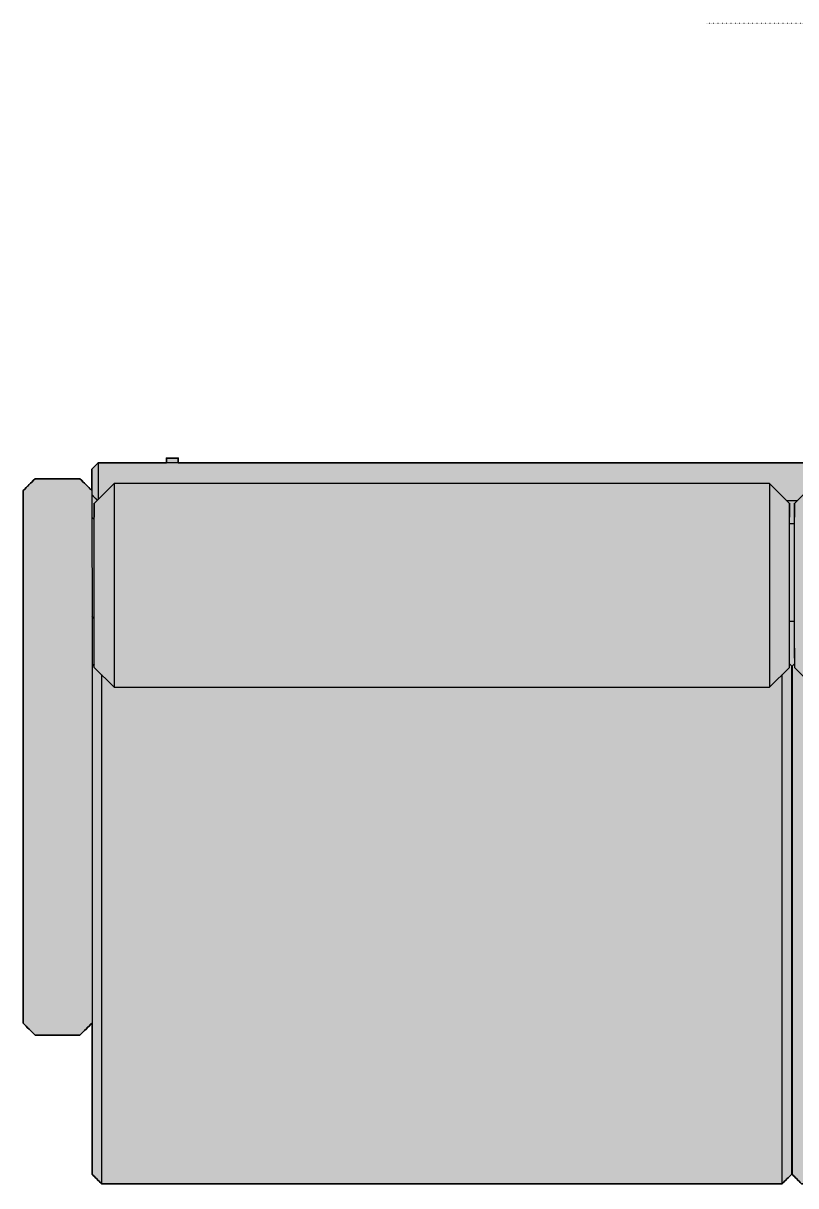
# Model space of a CAD drawing. Header units: millimetres. Extents: x 0 to 6384, y -1474 to 740.
# Drawn here: x 3546 to 4526, y -1474 to 0 of the extents above; entities that cross this region are included whole.
import ezdxf

# ---------------------------------------------------------------- set-up
doc = ezdxf.new("R2010")
doc.units = ezdxf.units.MM
doc.linetypes.add('Dots', pattern=[1, 0, -1])
doc.layers.add('Blocks', color=7, linetype='Continuous')
doc.layers.add('Blocks$Fill', color=7, linetype='Continuous', true_color=0xffffff)
for name, color, linetype, lineweight, true_color in [('Blocks$Inner', 7, 'Continuous', 25, 0x007f00), ('Blocks$Outline', 7, 'Continuous', 35, 0xff3f3f), ('Groud', 7, 'Dots', 25, 0x243775)]:
    doc.layers.add(name, color=color, linetype=linetype, lineweight=lineweight, true_color=true_color)

# ---------------------------------------------------------------- blocks, each defined once
blk = doc.blocks.new('Lissoni Sofa Top')
at = {"layer": 'Blocks$Fill'}
blk.add_hatch(color=256, dxfattribs=at).paths.add_polyline_path([(-887.6, 0), (-875.6, -12), (-12, -12), (0, 0), (0, 0), (0, 191.7), (15.2, 176.5), (72.2, 176.5), (87.2, 191.5), (87.2, 191.5), (87.2, 867.1), (72.2, 882.1), (15.2, 882.1), (0.2, 867.1), (0.2, 894.4), (-7.8, 902.4), (-94.3, 902.4), (-94.3, 908.3), (-109.3, 908.3), (-109.3, 902.4), (-1338.2, 902.4), (-1338.2, 908.3), (-1353.2, 908.3), (-1353.2, 902.4), (-2554.3, 902.4), (-2554.3, 908.3), (-2569.3, 908.3), (-2569.3, 902.4), (-2655.9, 902.4), (-2663.9, 894.4), (-2663.8, 867.1), (-2678.9, 882.1), (-2735.9, 882.1), (-2750.9, 867.1), (-2750.9, 867.1), (-2750.9, 191.6), (-2750.9, 191.6), (-2750.9, 191.5), (-2735.9, 176.5), (-2678.9, 176.5), (-2663.6, 191.7), (-2663.6, 12.8), (-2663.6, 0), (-2651.6, -12), (-1788, -12), (-1776, 0), (-1775.6, 0), (-1763.6, -12), (-900, -12), (-888, 0)], flags=0)
at = {"layer": 'Blocks$Inner'}
for p, q in [((-1804, 875.9), (-2635.7, 875.9)), ((-1772.6, 850.9), (-1747.6, 875.9)), ((-1769.5, 853.9), (-1782.2, 853.9)), ((-1779, 825.5), (-1772.6, 825.5)), ((-1772.6, 701), (-1779, 701)), ((-2660.7, 647.3), (-2663.6, 644.3)), ((-1779, 647.3), (-1776, 644.3)), ((-1772.6, 647.3), (-1775.6, 644.3))]:
    blk.add_line(p, q, dxfattribs=at)
for points in [[(0, 644.3), (0.2, 894.4), (-7.8, 902.4), (-2655.9, 902.4), (-2663.9, 894.4), (-2663.6, 644.3)], [(-2554.3, 902.1), (-2554.3, 908.3), (-2569.3, 908.3), (-2569.3, 902.1)], [(-2660.7, 850.9), (-2635.7, 875.9), (-2635.7, 617.8), (-2660.7, 642.8)], [(-1779, 850.9), (-1804, 875.9), (-1804, 617.8)], [(-2663.9, 833.4), (-2661.9, 831.4), (-2660.7, 830.2)], [(-2635.7, 617.8), (-1804, 617.8), (-1779, 642.8)], [(-1772.6, 642.8), (-1747.6, 617.8), (-916, 617.8), (-891, 642.8)], [(-2663.6, 12.8), (-2663.6, 0), (-2651.6, -12), (-1788, -12), (-1776, 0), (-1776, 12.8)], [(-1776, 0), (-1775.6, 0)], [(-1775.6, 0), (-1763.6, -12), (-900, -12), (-888, 0)]]:
    blk.add_lwpolyline(points, dxfattribs=at)
for points, knots in [([(-2655.9, 902.4), (-2655.9, 902.3), (-2655.9, 902.1), (-2655.9, 901.4), (-2655.9, 900.3), (-2655.9, 899.1), (-2655.9, 897.2), (-2655.9, 895.1), (-2655.9, 893.2), (-2655.9, 891.3), (-2655.9, 889.3), (-2655.9, 887.1), (-2655.9, 884.1), (-2655.9, 880.3), (-2655.9, 875.6), (-2655.9, 870.9), (-2655.9, 866.4), (-2655.9, 863.3), (-2655.9, 861.3), (-2655.9, 859.3), (-2655.9, 857.5), (-2655.9, 856.2), (-2655.9, 855.7)], [0.2222222, 0.2222222, 0.2222222, 0.2222222, 0.25, 0.2777778, 0.2916667, 0.3055556, 0.3333333, 0.3611111, 0.3888889, 0.4166667, 0.4444444, 0.4722222, 0.5, 0.5555556, 0.6111111, 0.6666667, 0.7222222, 0.7777778, 0.8055556, 0.8333333, 0.8888889, 0.9322065, 0.9322065, 0.9322065, 0.9322065]), ([(-2750.9, 191.6), (-2750.9, 866.6), (-2750.9, 866.7), (-2750.9, 866.8), (-2750.9, 866.9), (-2750.9, 867), (-2750.9, 867.1), (-2750.9, 867.1), (-2750.9, 867.1)], [765.931501, 765.931501, 765.931501, 765.931501, 785.392074, 785.905384, 786.993853, 788.082323, 789.170793, 790.259262, 790.259262, 790.259262, 790.259262]), ([(-2660.7, 777.4), (-2660.7, 779.4), (-2660.7, 783.5), (-2660.7, 788.8), (-2660.7, 793), (-2660.7, 796.3), (-2660.7, 799.5), (-2660.7, 802.7), (-2660.7, 805.9), (-2660.7, 808.5), (-2660.7, 810.4), (-2660.7, 811.4), (-2660.7, 812.2), (-2660.7, 812.9), (-2660.7, 813.5), (-2660.7, 814.2), (-2660.7, 815), (-2660.7, 816), (-2660.7, 817.1), (-2660.7, 818.1), (-2660.7, 819), (-2660.7, 819.9), (-2660.7, 820.6), (-2660.7, 821.3), (-2660.7, 821.8), (-2660.7, 822.2), (-2660.7, 822.4), (-2660.7, 822.6), (-2660.7, 822.9), (-2660.7, 823.3), (-2660.7, 823.8), (-2660.7, 824.4), (-2660.7, 825.1), (-2660.7, 825.8), (-2660.7, 826.7), (-2660.7, 827.6), (-2660.7, 828.4), (-2660.7, 829.1), (-2660.7, 829.7), (-2660.7, 830.2), (-2660.7, 830.8), (-2660.7, 831.4), (-2660.7, 832), (-2660.7, 832.6), (-2660.7, 833.8), (-2660.7, 835.7), (-2660.7, 837.6), (-2660.7, 839.1), (-2660.7, 840), (-2660.7, 840.8), (-2660.7, 841.6), (-2660.7, 842.3), (-2660.7, 842.8), (-2660.7, 843.4), (-2660.7, 843.8), (-2660.7, 844), (-2660.7, 844.2), (-2660.7, 844.3), (-2660.7, 844.5), (-2660.7, 844.6), (-2660.7, 844.8), (-2660.7, 844.9), (-2660.7, 845.1), (-2660.7, 845.3), (-2660.7, 845.6), (-2660.7, 846), (-2660.7, 846.3), (-2660.7, 846.6), (-2660.7, 847), (-2660.7, 847.3), (-2660.7, 847.6), (-2660.7, 848), (-2660.7, 848.3), (-2660.7, 848.7), (-2660.7, 849.3), (-2660.7, 850.1), (-2660.7, 850.8), (-2660.7, 851), (-2660.7, 850.8), (-2660.7, 850.6), (-2660.7, 850.5), (-2660.7, 850.4), (-2660.7, 850.3), (-2660.7, 850.2), (-2660.7, 849.9), (-2660.7, 849.5), (-2660.7, 848.8), (-2660.7, 847.9), (-2660.7, 847.1), (-2660.7, 846.4), (-2660.7, 846.1), (-2660.7, 845.8), (-2660.7, 845.4), (-2660.7, 844.9), (-2660.7, 844), (-2660.7, 842.7), (-2660.7, 841.1), (-2660.7, 839.6), (-2660.7, 837.9), (-2660.7, 836.3), (-2660.7, 834.7), (-2660.7, 833.8), (-2660.7, 833.4)], [471.464681, 471.464681, 471.464681, 471.464681, 477.967744, 484.470806, 487.759668, 491.04853, 494.282221, 497.515911, 500.700118, 503.884324, 505.466619, 506.257767, 507.048915, 507.704471, 508.360027, 509.015584, 509.67114, 510.829706, 511.988272, 512.952472, 513.916672, 514.72664, 515.536608, 516.18867, 516.840732, 517.097833, 517.354934, 517.561325, 517.767716, 518.286857, 518.805997, 519.5069, 520.207802, 521.128968, 522.050133, 523.160397, 524.27066, 524.889591, 525.508521, 526.127452, 526.746383, 527.443844, 528.141305, 528.838767, 529.536228, 532.289879, 535.043529, 536.16006, 537.276591, 538.19005, 539.10351, 539.854681, 540.605852, 541.210634, 541.815417, 542.048904, 542.28239, 542.471849, 542.661308, 542.85067, 543.040033, 543.229395, 543.418757, 543.885041, 544.351325, 544.926524, 545.501722, 546.158558, 546.815393, 547.510248, 548.205102, 549.020712, 549.836321, 550.725471, 551.614621, 555.37526, 559.1359, 563.23653, 567.337161, 568.366469, 569.395777, 569.934306, 570.472836, 571.000663, 571.52849, 574.073267, 576.618043, 579.641709, 582.665375, 584.335547, 585.170633, 586.005719, 587.091702, 588.177685, 590.349651, 594.958987, 599.568322, 604.177657, 608.786992, 614.341478, 619.895965, 624.112411, 624.112411, 624.112411, 624.112411]), ([(-1779, 777.4), (-1779, 779.4), (-1779, 783.5), (-1779, 788.8), (-1779, 793), (-1779, 796.3), (-1779, 799.5), (-1779, 802.7), (-1779, 805.9), (-1779, 808.5), (-1779, 810.4), (-1779, 811.4), (-1779, 812.2), (-1779, 812.9), (-1779, 813.5), (-1779, 814.2), (-1779, 815), (-1779, 816), (-1779, 817.1), (-1779, 818.1), (-1779, 819), (-1779, 819.9), (-1779, 820.6), (-1779, 821.3), (-1779, 821.8), (-1779, 822.2), (-1779, 822.4), (-1779, 822.6), (-1779, 822.9), (-1779, 823.3), (-1779, 823.8), (-1779, 824.4), (-1779, 825.1), (-1779, 825.8), (-1779, 826.7), (-1779, 827.6), (-1779, 828.4), (-1779, 829.1), (-1779, 829.7), (-1779, 830.2), (-1779, 830.8), (-1779, 831.4), (-1779, 832), (-1779, 832.6), (-1779, 833.8), (-1779, 835.7), (-1779, 837.6), (-1779, 839.1), (-1779, 840), (-1779, 840.8), (-1779, 841.6), (-1779, 842.3), (-1779, 842.8), (-1779, 843.4), (-1779, 843.8), (-1779, 844), (-1779, 844.2), (-1779, 844.3), (-1779, 844.5), (-1779, 844.6), (-1779, 844.8), (-1779, 844.9), (-1779, 845.1), (-1779, 845.3), (-1779, 845.6), (-1779, 846), (-1779, 846.3), (-1779, 846.6), (-1779, 847), (-1779, 847.3), (-1779, 847.6), (-1779, 848), (-1779, 848.3), (-1779, 848.7), (-1779, 849.3), (-1779, 850.1), (-1779, 850.8), (-1779, 851), (-1779, 850.8), (-1779, 850.6), (-1779, 850.5), (-1779, 850.4), (-1779, 850.3), (-1779, 850.2), (-1779, 849.9), (-1779, 849.5), (-1779, 848.8), (-1779, 847.9), (-1779, 847.1), (-1779, 846.4), (-1779, 846.1), (-1779, 845.8), (-1779, 845.4), (-1779, 844.9), (-1779, 844), (-1779, 842.7), (-1779, 841.1), (-1779, 839.6), (-1779, 837.9), (-1779, 836.3), (-1779, 834.7), (-1779, 833.8), (-1779, 833.4)], [1117.201502, 1117.201502, 1117.201502, 1117.201502, 1123.704565, 1130.207628, 1133.496489, 1136.785351, 1140.019042, 1143.252733, 1146.436939, 1149.621145, 1151.203441, 1151.994589, 1152.785736, 1153.441293, 1154.096849, 1154.752405, 1155.407961, 1156.566527, 1157.725093, 1158.689293, 1159.653494, 1160.463461, 1161.273429, 1161.925491, 1162.577554, 1162.834654, 1163.091755, 1163.298146, 1163.504538, 1164.023678, 1164.542819, 1165.243721, 1165.944623, 1166.865789, 1167.786955, 1168.897218, 1170.007481, 1170.626412, 1171.245343, 1171.864273, 1172.483204, 1173.180665, 1173.878127, 1174.575588, 1175.273049, 1178.0267, 1180.780351, 1181.896881, 1183.013412, 1183.926872, 1184.840331, 1185.591502, 1186.342673, 1186.947456, 1187.552238, 1187.785725, 1188.019211, 1188.20867, 1188.398129, 1188.587492, 1188.776854, 1188.966216, 1189.155578, 1189.621862, 1190.088146, 1190.663345, 1191.238544, 1191.895379, 1192.552214, 1193.247069, 1193.941924, 1194.757533, 1195.573142, 1196.462292, 1197.351442, 1201.112082, 1204.872721, 1208.973352, 1213.073983, 1214.10329, 1215.132598, 1215.671127, 1216.209657, 1216.737484, 1217.265312, 1219.810088, 1222.354864, 1225.37853, 1228.402196, 1230.072368, 1230.907454, 1231.74254, 1232.828523, 1233.914506, 1236.086473, 1240.695808, 1245.305143, 1249.914478, 1254.523813, 1260.0783, 1265.632786, 1269.849232, 1269.849232, 1269.849232, 1269.849232]), ([(-1772.6, 777.4), (-1772.6, 779.4), (-1772.6, 783.5), (-1772.6, 788.8), (-1772.6, 793), (-1772.6, 796.3), (-1772.6, 799.5), (-1772.6, 802.7), (-1772.6, 805.9), (-1772.6, 808.5), (-1772.6, 810.4), (-1772.6, 811.4), (-1772.6, 812.2), (-1772.6, 812.9), (-1772.6, 813.5), (-1772.6, 814.2), (-1772.6, 815), (-1772.6, 816), (-1772.6, 817.1), (-1772.6, 818.1), (-1772.6, 819), (-1772.6, 819.9), (-1772.6, 820.6), (-1772.6, 821.3), (-1772.6, 821.8), (-1772.6, 822.2), (-1772.6, 822.4), (-1772.6, 822.6), (-1772.6, 822.9), (-1772.6, 823.3), (-1772.6, 823.8), (-1772.6, 824.4), (-1772.6, 825.1), (-1772.6, 825.8), (-1772.6, 826.7), (-1772.6, 827.6), (-1772.6, 828.4), (-1772.6, 829.1), (-1772.6, 829.7), (-1772.6, 830.2), (-1772.6, 830.8), (-1772.6, 831.4), (-1772.6, 832), (-1772.6, 832.6), (-1772.6, 833.8), (-1772.6, 835.7), (-1772.6, 837.6), (-1772.6, 839.1), (-1772.6, 840), (-1772.6, 840.8), (-1772.6, 841.6), (-1772.6, 842.3), (-1772.6, 842.8), (-1772.6, 843.4), (-1772.6, 843.8), (-1772.6, 844), (-1772.6, 844.2), (-1772.6, 844.3), (-1772.6, 844.5), (-1772.6, 844.6), (-1772.6, 844.8), (-1772.6, 844.9), (-1772.6, 845.1), (-1772.6, 845.3), (-1772.6, 845.6), (-1772.6, 846), (-1772.6, 846.3), (-1772.6, 846.6), (-1772.6, 847), (-1772.6, 847.3), (-1772.6, 847.6), (-1772.6, 848), (-1772.6, 848.3), (-1772.6, 848.7), (-1772.6, 849.3), (-1772.6, 850.1), (-1772.6, 850.8), (-1772.6, 851), (-1772.6, 850.8), (-1772.6, 850.6), (-1772.6, 850.5), (-1772.6, 850.4), (-1772.6, 850.3), (-1772.6, 850.2), (-1772.6, 849.9), (-1772.6, 849.5), (-1772.6, 848.8), (-1772.6, 847.9), (-1772.6, 847.1), (-1772.6, 846.4), (-1772.6, 846.1), (-1772.6, 845.8), (-1772.6, 845.4), (-1772.6, 844.9), (-1772.6, 844), (-1772.6, 842.7), (-1772.6, 841.1), (-1772.6, 839.6), (-1772.6, 837.9), (-1772.6, 836.3), (-1772.6, 834.7), (-1772.6, 833.8), (-1772.6, 833.4)], [471.464681, 471.464681, 471.464681, 471.464681, 477.967744, 484.470806, 487.759668, 491.04853, 494.282221, 497.515911, 500.700118, 503.884324, 505.466619, 506.257767, 507.048915, 507.704471, 508.360027, 509.015584, 509.67114, 510.829706, 511.988272, 512.952472, 513.916672, 514.72664, 515.536608, 516.18867, 516.840732, 517.097833, 517.354934, 517.561325, 517.767716, 518.286857, 518.805997, 519.5069, 520.207802, 521.128968, 522.050133, 523.160397, 524.27066, 524.889591, 525.508521, 526.127452, 526.746383, 527.443844, 528.141305, 528.838767, 529.536228, 532.289879, 535.043529, 536.16006, 537.276591, 538.19005, 539.10351, 539.854681, 540.605852, 541.210634, 541.815417, 542.048904, 542.28239, 542.471849, 542.661308, 542.85067, 543.040033, 543.229395, 543.418757, 543.885041, 544.351325, 544.926524, 545.501722, 546.158558, 546.815393, 547.510248, 548.205102, 549.020712, 549.836321, 550.725471, 551.614621, 555.37526, 559.1359, 563.23653, 567.337161, 568.366469, 569.395777, 569.934306, 570.472836, 571.000663, 571.52849, 574.073267, 576.618043, 579.641709, 582.665375, 584.335547, 585.170633, 586.005719, 587.091702, 588.177685, 590.349651, 594.958987, 599.568322, 604.177657, 608.786992, 614.341478, 619.895965, 624.112411, 624.112411, 624.112411, 624.112411]), ([(-2660.7, 830.2), (-2661.1, 830.6), (-2662.1, 831.7), (-2663.2, 832.8), (-2663.9, 833.4)], [0.5992224, 0.5992224, 0.5992224, 0.5992224, 0.749966, 1, 1, 1, 1]), ([(-2660.7, 654.7), (-2660.7, 654.9), (-2660.7, 655.7), (-2660.7, 656.7), (-2660.7, 657.7), (-2660.7, 658.4), (-2660.7, 659), (-2660.7, 659.8), (-2660.7, 661.3), (-2660.7, 663.5), (-2660.7, 666.1), (-2660.7, 668.8), (-2660.7, 671.1), (-2660.7, 672.8), (-2660.7, 673.9), (-2660.7, 674.7), (-2660.7, 675.4), (-2660.7, 676.3), (-2660.7, 677.3), (-2660.7, 678.4), (-2660.7, 679.5), (-2660.7, 680.6), (-2660.7, 681.8), (-2660.7, 683.3), (-2660.7, 685.1), (-2660.7, 687.3), (-2660.7, 689.4), (-2660.7, 691.6), (-2660.7, 693.7), (-2660.7, 695.8), (-2660.7, 697.9), (-2660.7, 699.9), (-2660.7, 702), (-2660.7, 704), (-2660.7, 705.6), (-2660.7, 706.7), (-2660.7, 707.2), (-2660.7, 707.8), (-2660.7, 708.4), (-2660.7, 709.3), (-2660.7, 710.5), (-2660.7, 711.9), (-2660.7, 713.7), (-2660.7, 715.4), (-2660.7, 717), (-2660.7, 718.2), (-2660.7, 719.1), (-2660.7, 720.1), (-2660.7, 721.3), (-2660.7, 722.9), (-2660.7, 724.8), (-2660.7, 726.8), (-2660.7, 728.8), (-2660.7, 730.8), (-2660.7, 732.8), (-2660.7, 734.9), (-2660.7, 736.6), (-2660.7, 738), (-2660.7, 739.1), (-2660.7, 740.2), (-2660.7, 741.2), (-2660.7, 742.2), (-2660.7, 743.2), (-2660.7, 744.3), (-2660.7, 745.2), (-2660.7, 746.1), (-2660.7, 747), (-2660.7, 747.9), (-2660.7, 748.8), (-2660.7, 749.6), (-2660.7, 750.2), (-2660.7, 750.8), (-2660.7, 751.1), (-2660.7, 751.5), (-2660.7, 752.1), (-2660.7, 753.2), (-2660.7, 754.8), (-2660.7, 756.5), (-2660.7, 758), (-2660.7, 759.1), (-2660.7, 759.7), (-2660.7, 760.2), (-2660.7, 760.5), (-2660.7, 761), (-2660.7, 761.6), (-2660.7, 762.2), (-2660.7, 762.8), (-2660.7, 763.5), (-2660.7, 764.3), (-2660.7, 765.2), (-2660.7, 766.1), (-2660.7, 766.7), (-2660.7, 767), (-2660.7, 767.3), (-2660.7, 767.6), (-2660.7, 768), (-2660.7, 768.6), (-2660.7, 769.6), (-2660.7, 771.2), (-2660.7, 773.9), (-2660.7, 775.9), (-2660.7, 777.4)], [221.865732, 221.865732, 221.865732, 221.865732, 224.009467, 228.076707, 230.17207, 232.267433, 233.825996, 235.384559, 238.501685, 246.326774, 254.151862, 261.976951, 269.80204, 273.522832, 277.243624, 278.674581, 280.105538, 282.967452, 285.895129, 288.822807, 291.750485, 294.678162, 297.663028, 300.647894, 306.617625, 312.30523, 317.992835, 323.576474, 329.160114, 334.743753, 340.327393, 345.470093, 350.612794, 355.755495, 360.898196, 362.12255, 363.346905, 364.57126, 365.795614, 367.945729, 370.095844, 373.745549, 377.395254, 380.999476, 384.603699, 386.350581, 388.097463, 389.799292, 391.501121, 394.87612, 398.251119, 401.626119, 405.001118, 408.228367, 411.455615, 414.682864, 417.910113, 419.618198, 421.326284, 423.034369, 424.742455, 426.343429, 427.944404, 429.545378, 431.146353, 432.509329, 433.872305, 435.235281, 436.598256, 437.755424, 438.912591, 439.464141, 440.015692, 440.447652, 440.879612, 442.843051, 444.806489, 447.073325, 449.34016, 450.581324, 451.201906, 451.822488, 452.253181, 452.683875, 453.545262, 454.323439, 455.101616, 455.879793, 456.65797, 457.989924, 459.321877, 459.687713, 460.053549, 460.419385, 460.785222, 461.268651, 461.752081, 462.718941, 464.807179, 466.895418, 471.464681, 471.464681, 471.464681, 471.464681]), ([(-1779, 642.8), (-1779, 654.9), (-1779, 655.7), (-1779, 656.7), (-1779, 657.7), (-1779, 658.4), (-1779, 659), (-1779, 659.8), (-1779, 661.3), (-1779, 663.5), (-1779, 666.1), (-1779, 668.8), (-1779, 671.1), (-1779, 672.8), (-1779, 673.9), (-1779, 674.7), (-1779, 675.4), (-1779, 676.3), (-1779, 677.3), (-1779, 678.4), (-1779, 679.5), (-1779, 680.6), (-1779, 681.8), (-1779, 683.3), (-1779, 685.1), (-1779, 687.3), (-1779, 689.4), (-1779, 691.6), (-1779, 693.7), (-1779, 695.8), (-1779, 697.9), (-1779, 699.9), (-1779, 702), (-1779, 704), (-1779, 705.6), (-1779, 706.7), (-1779, 707.2), (-1779, 707.8), (-1779, 708.4), (-1779, 709.3), (-1779, 710.5), (-1779, 711.9), (-1779, 713.7), (-1779, 715.4), (-1779, 717), (-1779, 718.2), (-1779, 719.1), (-1779, 720.1), (-1779, 721.3), (-1779, 722.9), (-1779, 724.8), (-1779, 726.8), (-1779, 728.8), (-1779, 730.8), (-1779, 732.8), (-1779, 734.9), (-1779, 736.6), (-1779, 738), (-1779, 739.1), (-1779, 740.2), (-1779, 741.2), (-1779, 742.2), (-1779, 743.2), (-1779, 744.3), (-1779, 745.2), (-1779, 746.1), (-1779, 747), (-1779, 747.9), (-1779, 748.8), (-1779, 749.6), (-1779, 750.2), (-1779, 750.8), (-1779, 751.1), (-1779, 751.5), (-1779, 752.1), (-1779, 753.2), (-1779, 754.8), (-1779, 756.5), (-1779, 758), (-1779, 759.1), (-1779, 759.7), (-1779, 760.2), (-1779, 760.5), (-1779, 761), (-1779, 761.6), (-1779, 762.2), (-1779, 762.8), (-1779, 763.5), (-1779, 764.3), (-1779, 765.2), (-1779, 766.1), (-1779, 766.7), (-1779, 767), (-1779, 767.3), (-1779, 767.6), (-1779, 768), (-1779, 768.6), (-1779, 769.6), (-1779, 771.2), (-1779, 773.9), (-1779, 775.9), (-1779, 777.4)], [867.602553, 867.602553, 867.602553, 867.602553, 869.746288, 873.813528, 875.908891, 878.004254, 879.562817, 881.12138, 884.238506, 892.063595, 899.888684, 907.713772, 915.538861, 919.259653, 922.980445, 924.411402, 925.842359, 928.704273, 931.631951, 934.559628, 937.487306, 940.414984, 943.399849, 946.384715, 952.354446, 958.042051, 963.729656, 969.313295, 974.896935, 980.480574, 986.064214, 991.206915, 996.349615, 1001.492316, 1006.635017, 1007.859372, 1009.083726, 1010.308081, 1011.532436, 1013.68255, 1015.832665, 1019.48237, 1023.132075, 1026.736298, 1030.34052, 1032.087402, 1033.834284, 1035.536113, 1037.237942, 1040.612941, 1043.987941, 1047.36294, 1050.737939, 1053.965188, 1057.192437, 1060.419685, 1063.646934, 1065.35502, 1067.063105, 1068.771191, 1070.479276, 1072.080251, 1073.681225, 1075.2822, 1076.883174, 1078.24615, 1079.609126, 1080.972102, 1082.335078, 1083.492245, 1084.649412, 1085.200963, 1085.752513, 1086.184473, 1086.616433, 1088.579872, 1090.543311, 1092.810146, 1095.076982, 1096.318145, 1096.938727, 1097.559309, 1097.990003, 1098.420696, 1099.282083, 1100.06026, 1100.838437, 1101.616614, 1102.394791, 1103.726745, 1105.058699, 1105.424535, 1105.790371, 1106.156207, 1106.522043, 1107.005473, 1107.488902, 1108.455762, 1110.544001, 1112.632239, 1117.201502, 1117.201502, 1117.201502, 1117.201502]), ([(-1772.6, 654.7), (-1772.6, 654.9), (-1772.6, 655.7), (-1772.6, 656.7), (-1772.6, 657.7), (-1772.6, 658.4), (-1772.6, 659), (-1772.6, 659.8), (-1772.6, 661.3), (-1772.6, 663.5), (-1772.6, 666.1), (-1772.6, 668.8), (-1772.6, 671.1), (-1772.6, 672.8), (-1772.6, 673.9), (-1772.6, 674.7), (-1772.6, 675.4), (-1772.6, 676.3), (-1772.6, 677.3), (-1772.6, 678.4), (-1772.6, 679.5), (-1772.6, 680.6), (-1772.6, 681.8), (-1772.6, 683.3), (-1772.6, 685.1), (-1772.6, 687.3), (-1772.6, 689.4), (-1772.6, 691.6), (-1772.6, 693.7), (-1772.6, 695.8), (-1772.6, 697.9), (-1772.6, 699.9), (-1772.6, 702), (-1772.6, 704), (-1772.6, 705.6), (-1772.6, 706.7), (-1772.6, 707.2), (-1772.6, 707.8), (-1772.6, 708.4), (-1772.6, 709.3), (-1772.6, 710.5), (-1772.6, 711.9), (-1772.6, 713.7), (-1772.6, 715.4), (-1772.6, 717), (-1772.6, 718.2), (-1772.6, 719.1), (-1772.6, 720.1), (-1772.6, 721.3), (-1772.6, 722.9), (-1772.6, 724.8), (-1772.6, 726.8), (-1772.6, 728.8), (-1772.6, 730.8), (-1772.6, 732.8), (-1772.6, 734.9), (-1772.6, 736.6), (-1772.6, 738), (-1772.6, 739.1), (-1772.6, 740.2), (-1772.6, 741.2), (-1772.6, 742.2), (-1772.6, 743.2), (-1772.6, 744.3), (-1772.6, 745.2), (-1772.6, 746.1), (-1772.6, 747), (-1772.6, 747.9), (-1772.6, 748.8), (-1772.6, 749.6), (-1772.6, 750.2), (-1772.6, 750.8), (-1772.6, 751.1), (-1772.6, 751.5), (-1772.6, 752.1), (-1772.6, 753.2), (-1772.6, 754.8), (-1772.6, 756.5), (-1772.6, 758), (-1772.6, 759.1), (-1772.6, 759.7), (-1772.6, 760.2), (-1772.6, 760.5), (-1772.6, 761), (-1772.6, 761.6), (-1772.6, 762.2), (-1772.6, 762.8), (-1772.6, 763.5), (-1772.6, 764.3), (-1772.6, 765.2), (-1772.6, 766.1), (-1772.6, 766.7), (-1772.6, 767), (-1772.6, 767.3), (-1772.6, 767.6), (-1772.6, 768), (-1772.6, 768.6), (-1772.6, 769.6), (-1772.6, 771.2), (-1772.6, 773.9), (-1772.6, 775.9), (-1772.6, 777.4)], [221.865732, 221.865732, 221.865732, 221.865732, 224.009467, 228.076707, 230.17207, 232.267433, 233.825996, 235.384559, 238.501685, 246.326774, 254.151862, 261.976951, 269.80204, 273.522832, 277.243624, 278.674581, 280.105538, 282.967452, 285.895129, 288.822807, 291.750485, 294.678162, 297.663028, 300.647894, 306.617625, 312.30523, 317.992835, 323.576474, 329.160114, 334.743753, 340.327393, 345.470093, 350.612794, 355.755495, 360.898196, 362.12255, 363.346905, 364.57126, 365.795614, 367.945729, 370.095844, 373.745549, 377.395254, 380.999476, 384.603699, 386.350581, 388.097463, 389.799292, 391.501121, 394.87612, 398.251119, 401.626119, 405.001118, 408.228367, 411.455615, 414.682864, 417.910113, 419.618198, 421.326284, 423.034369, 424.742455, 426.343429, 427.944404, 429.545378, 431.146353, 432.509329, 433.872305, 435.235281, 436.598256, 437.755424, 438.912591, 439.464141, 440.015692, 440.447652, 440.879612, 442.843051, 444.806489, 447.073325, 449.34016, 450.581324, 451.201906, 451.822488, 452.253181, 452.683875, 453.545262, 454.323439, 455.101616, 455.879793, 456.65797, 457.989924, 459.321877, 459.687713, 460.053549, 460.419385, 460.785222, 461.268651, 461.752081, 462.718941, 464.807179, 466.895418, 471.464681, 471.464681, 471.464681, 471.464681]), ([(-1779, 744.5), (-1779, 744.7), (-1779, 745.3), (-1779, 746), (-1779, 746.4)], [-465.859235, -465.859235, -465.859235, -465.859235, -465.077853, -463.847223, -463.847223, -463.847223, -463.847223]), ([(-1779, 739), (-1779, 739.3), (-1779, 740), (-1779, 741.7), (-1779, 743.1), (-1779, 744.1)], [0, 0, 0, 0, 1.138469, 2.276938, 5.557844, 5.557844, 5.557844, 5.557844]), ([(-1779, 719.5), (-1779, 719.5), (-1779, 719.9), (-1779, 720.6), (-1779, 721.4), (-1779, 722.1), (-1779, 722.8), (-1779, 723.6), (-1779, 724.3), (-1779, 725.1), (-1779, 725.9), (-1779, 726.8), (-1779, 727.7), (-1779, 728.6), (-1779, 729.5), (-1779, 730.5), (-1779, 731.4), (-1779, 732.3), (-1779, 732.9), (-1779, 733.5), (-1779, 734), (-1779, 734.5), (-1779, 734.9), (-1779, 735.4), (-1779, 735.6), (-1779, 735.6), (-1779, 735.7), (-1779, 735.7), (-1779, 735.8), (-1779, 736), (-1779, 736.2), (-1779, 736.4), (-1779, 736.6), (-1779, 737), (-1779, 737.5), (-1779, 738), (-1779, 738.5), (-1779, 738.8), (-1779, 739)], [-20.09104, -20.09104, -20.09104, -20.09104, -20.086618, -18.794059, -18.14778, -17.501501, -16.756061, -16.010621, -15.265181, -14.519741, -13.65232, -12.784899, -11.917478, -11.050057, -10.076462, -9.102867, -8.129272, -7.155677, -6.626268, -6.096859, -5.56745, -5.038042, -4.627036, -4.21603, -3.724805, -3.709471, -3.646519, -3.583568, -3.445241, -3.306915, -3.097106, -2.887296, -2.633676, -2.380055, -1.662833, -0.945611, -0.472806, 0, 0, 0, 0]), ([(-1779, 715.8), (-1779, 715.9), (-1779, 716), (-1779, 716.3), (-1779, 716.6), (-1779, 717), (-1779, 717.6), (-1779, 718.3), (-1779, 718.8), (-1779, 719)], [-23.742191, -23.742191, -23.742191, -23.742191, -23.605598, -23.283004, -22.96041, -22.546949, -22.133488, -21.110053, -20.612633, -20.612633, -20.612633, -20.612633]), ([(-1779, 713.8), (-1779, 714), (-1779, 714.4), (-1779, 714.7), (-1779, 714.8)], [-25.828563, -25.828563, -25.828563, -25.828563, -25.115258, -24.785377, -24.785377, -24.785377, -24.785377]), ([(-1779, 710.8), (-1779, 711.1), (-1779, 711.7), (-1779, 712.4), (-1779, 712.7), (-1779, 712.8)], [-28.920617, -28.920617, -28.920617, -28.920617, -27.987441, -26.945527, -26.871749, -26.871749, -26.871749, -26.871749]), ([(-1779, 705.9), (-1779, 706), (-1779, 706.3), (-1779, 706.8), (-1779, 707.4), (-1779, 708), (-1779, 708.4), (-1779, 708.7), (-1779, 708.8)], [-33.97685, -33.97685, -33.97685, -33.97685, -33.68817, -33.079447, -32.470724, -31.862001, -31.253278, -30.94311, -30.94311, -30.94311, -30.94311]), ([(-2663.9, 707.5), (-2663.2, 707), (-2662.1, 706.1), (-2661.1, 705.2), (-2660.7, 704.9)], [0.0000004, 0.0000004, 0.0000004, 0.0000004, 0.25, 0.4007402, 0.4007402, 0.4007402, 0.4007402]), ([(-2660.7, 704.9), (-2661.1, 705.2), (-2662.1, 706.1), (-2663.2, 707), (-2663.9, 707.5)], [0.5992605, 0.5992605, 0.5992605, 0.5992605, 0.75, 1, 1, 1, 1]), ([(-1779, 703.1), (-1779, 703.2), (-1779, 703.7), (-1779, 704.4), (-1779, 704.9), (-1779, 705)], [-37.010589, -37.010589, -37.010589, -37.010589, -36.710598, -35.199384, -34.988096, -34.988096, -34.988096, -34.988096]), ([(-2660.7, 642.8), (-2660.7, 649.4), (-2660.7, 649.8), (-2660.7, 650.3), (-2660.7, 650.8), (-2660.7, 651.2), (-2660.7, 651.6), (-2660.7, 652.7), (-2660.7, 654.5), (-2660.7, 657.1), (-2660.7, 659.8), (-2660.7, 662.6), (-2660.7, 664.6), (-2660.7, 665.9), (-2660.7, 666.2), (-2660.7, 666.5), (-2660.7, 666.8), (-2660.7, 667), (-2660.7, 667.1)], [328.868226, 328.868226, 328.868226, 328.868226, 331.166923, 333.068052, 334.96918, 335.904658, 336.840136, 338.711091, 346.412445, 353.736466, 361.060486, 367.623339, 374.186193, 374.944488, 375.702783, 376.321177, 376.939572, 377.525285, 377.525285, 377.525285, 377.525285]), ([(-1772.6, 667.1), (-1772.6, 667), (-1772.6, 666.8), (-1772.6, 666.5), (-1772.6, 666.2), (-1772.6, 665.9), (-1772.6, 664.6), (-1772.6, 662.6), (-1772.6, 659.8), (-1772.6, 657.1), (-1772.6, 654.5), (-1772.6, 652.7), (-1772.6, 651.6), (-1772.6, 651.2), (-1772.6, 650.8), (-1772.6, 650.3), (-1772.6, 649.8), (-1772.6, 649.4), (-1772.6, 642.8)], [79.658018, 79.658018, 79.658018, 79.658018, 80.243731, 80.862126, 81.48052, 82.238815, 82.99711, 89.559964, 96.122817, 103.446837, 110.770858, 118.472212, 120.343167, 121.278645, 122.214123, 124.115251, 126.01638, 128.315077, 128.315077, 128.315077, 128.315077]), ([(-2663.6, 644.3), (-2663.6, 644.3), (-2663.6, 644.3), (-2663.6, 644.3), (-2663.6, 644.3), (-2663.6, 644.2), (-2663.6, 644.1), (-2663.6, 644), (-2663.6, 643.9), (-2663.6, 643.8), (-2663.6, 643.7), (-2663.6, 643.6), (-2663.6, 643.5), (-2663.6, 643.4), (-2663.6, 643.3), (-2663.6, 643.2), (-2663.6, 643.1), (-2663.6, 642.9), (-2663.6, 642.7), (-2663.6, 642.4), (-2663.6, 642.2), (-2663.6, 642), (-2663.6, 641.6), (-2663.6, 641.3), (-2663.6, 640.9), (-2663.6, 640.7), (-2663.6, 640.5), (-2663.6, 640.3), (-2663.6, 640.2), (-2663.6, 640), (-2663.6, 639.8), (-2663.6, 639.5), (-2663.6, 639.2), (-2663.6, 638.6), (-2663.6, 638), (-2663.6, 637.5), (-2663.6, 637.1), (-2663.6, 636.9), (-2663.6, 636.8), (-2663.6, 636.6), (-2663.6, 636.4), (-2663.6, 636.1), (-2663.6, 635.8), (-2663.6, 635.3), (-2663.6, 634.9), (-2663.6, 634.5), (-2663.6, 634.2), (-2663.6, 634), (-2663.6, 633.9), (-2663.6, 633.7), (-2663.6, 633.4), (-2663.6, 633), (-2663.6, 632.2), (-2663.6, 630.9), (-2663.6, 629.1), (-2663.6, 626.9), (-2663.6, 624.8), (-2663.6, 623.1), (-2663.6, 622), (-2663.6, 621), (-2663.6, 619.9), (-2663.6, 618.6), (-2663.6, 616.1), (-2663.6, 612.5), (-2663.6, 608.7), (-2663.6, 605.7), (-2663.6, 603.5), (-2663.6, 601.4), (-2663.6, 599.1), (-2663.6, 597.2), (-2663.6, 595.6), (-2663.6, 594.4), (-2663.6, 593.1), (-2663.6, 591.7), (-2663.6, 590.4), (-2663.6, 588.3), (-2663.6, 585.6), (-2663.6, 48.6), (-2663.6, 44.7), (-2663.6, 40.9), (-2663.6, 37.3), (-2663.6, 32.7), (-2663.6, 28.9), (-2663.6, 25.9), (-2663.6, 24.6), (-2663.6, 23.3), (-2663.6, 22.1), (-2663.6, 21), (-2663.6, 20.2), (-2663.6, 19.5), (-2663.6, 19.1), (-2663.6, 18.8), (-2663.6, 18.1), (-2663.6, 17), (-2663.6, 15.9), (-2663.6, 15.2), (-2663.6, 14.8), (-2663.6, 14.3), (-2663.6, 13.8), (-2663.6, 13.3), (-2663.6, 13), (-2663.6, 12.8)], [4880.424396, 4880.424396, 4880.424396, 4880.424396, 4881.536843, 4882.541664, 4883.546485, 4889.663687, 4895.780888, 4898.769038, 4901.757188, 4904.745338, 4907.733488, 4910.002286, 4912.271084, 4916.808681, 4918.979669, 4921.150657, 4923.321646, 4925.492634, 4929.197159, 4931.049421, 4932.901683, 4934.465449, 4936.029216, 4939.156748, 4939.915811, 4940.674875, 4941.433939, 4942.193003, 4942.800389, 4943.407774, 4944.01516, 4944.622545, 4945.925115, 4947.227684, 4948.844876, 4950.462067, 4950.867647, 4951.273227, 4951.678807, 4952.084386, 4952.500249, 4952.916111, 4953.72678, 4954.537448, 4955.389098, 4956.240747, 4956.478793, 4956.716838, 4956.954883, 4957.192929, 4957.632248, 4958.071567, 4958.950205, 4961.013373, 4963.076541, 4965.9461, 4968.81566, 4970.218915, 4971.622171, 4972.607377, 4973.592583, 4975.140462, 4976.688341, 4981.728531, 4986.768722, 4988.914932, 4991.061143, 4993.336966, 4995.612789, 4997.96385, 4999.139381, 5000.314911, 5001.689045, 5003.063179, 5004.437313, 5005.811447, 5009.210875, 5548.911362, 5553.174781, 5557.4382, 5561.358854, 5565.279507, 5573.120815, 5574.797898, 5576.474981, 5578.152065, 5579.829148, 5581.227623, 5582.626098, 5583.289734, 5583.953369, 5584.4432, 5584.933031, 5587.164455, 5589.395878, 5590.130732, 5590.865586, 5591.60044, 5592.335294, 5593.227541, 5594.119788, 5594.119788, 5594.119788, 5594.119788]), ([(-1776, 12.8), (-1776, 13), (-1776, 13.3), (-1776, 13.8), (-1776, 14.3), (-1776, 14.8), (-1776, 15.2), (-1776, 15.9), (-1776, 17), (-1776, 18.1), (-1776, 18.8), (-1776, 19.1), (-1776, 19.5), (-1776, 20.2), (-1776, 21), (-1776, 22.1), (-1776, 23.3), (-1776, 24.6), (-1776, 25.9), (-1776, 28.9), (-1776, 32.7), (-1776, 37.3), (-1776, 40.9), (-1776, 44.7), (-1776, 48.6), (-1776, 52.6), (-1776, 58.3), (-1776, 65.7), (-1776, 72.5), (-1776, 484.4), (-1776, 489.6), (-1776, 493.5), (-1776, 497.4), (-1776, 502.6), (-1776, 509), (-1776, 519.1), (-1776, 529.1), (-1776, 537.7), (-1776, 542), (-1776, 544.5), (-1776, 548.1), (-1776, 553.7), (-1776, 559.8), (-1776, 564.6), (-1776, 568.3), (-1776, 571.9), (-1776, 576.6), (-1776, 581.1), (-1776, 585.6), (-1776, 588.3), (-1776, 590.4), (-1776, 591.7), (-1776, 593.1), (-1776, 594.4), (-1776, 595.6), (-1776, 597.2), (-1776, 599.1), (-1776, 601.4), (-1776, 603.5), (-1776, 605.7), (-1776, 608.7), (-1776, 612.5), (-1776, 616.1), (-1776, 618.6), (-1776, 619.9), (-1776, 621), (-1776, 622), (-1776, 623.1), (-1776, 624.8), (-1776, 626.9), (-1776, 629.1), (-1776, 630.9), (-1776, 632.2), (-1776, 633), (-1776, 633.4), (-1776, 633.7), (-1776, 633.9), (-1776, 634), (-1776, 634.2), (-1776, 634.5), (-1776, 634.9), (-1776, 635.3), (-1776, 635.8), (-1776, 636.1), (-1776, 636.4), (-1776, 636.6), (-1776, 636.8), (-1776, 636.9), (-1776, 637.1), (-1776, 637.5), (-1776, 638), (-1776, 638.6), (-1776, 639.2), (-1776, 639.5), (-1776, 639.8), (-1776, 640), (-1776, 640.2), (-1776, 640.3), (-1776, 640.5), (-1776, 640.7), (-1776, 640.9), (-1776, 641.3), (-1776, 641.6), (-1776, 642), (-1776, 642.2), (-1776, 642.4), (-1776, 642.7), (-1776, 642.9), (-1776, 643.1), (-1776, 643.2), (-1776, 643.3), (-1776, 643.4), (-1776, 643.5), (-1776, 643.6), (-1776, 643.7), (-1776, 643.8), (-1776, 643.9), (-1776, 644), (-1776, 644.1), (-1776, 644.2), (-1776, 644.3), (-1776, 644.3), (-1776, 644.3), (-1776, 644.3), (-1776, 644.3)], [6589.907045, 6589.907045, 6589.907045, 6589.907045, 6590.799291, 6591.691538, 6592.426392, 6593.161246, 6593.8961, 6594.630954, 6596.862378, 6599.093802, 6599.583632, 6600.073463, 6600.737099, 6601.400734, 6602.799209, 6604.197684, 6605.874768, 6607.551851, 6609.228935, 6610.906018, 6618.747325, 6622.667979, 6626.588632, 6630.852051, 6635.11547, 6639.378889, 6643.642308, 6652.92319, 6662.204072, 7074.409493, 7078.345076, 7082.280659, 7086.20549, 7090.130322, 7097.851643, 7105.572965, 7120.644346, 7128.041585, 7131.704105, 7133.535365, 7135.366625, 7142.707684, 7150.048744, 7153.713896, 7157.379048, 7160.99836, 7164.617672, 7171.416529, 7174.815957, 7178.215386, 7179.58952, 7180.963653, 7182.337787, 7183.711921, 7184.887452, 7186.062982, 7188.414043, 7190.689866, 7192.96569, 7195.1119, 7197.258111, 7202.298301, 7207.338491, 7208.88637, 7210.43425, 7211.419456, 7212.404662, 7213.807917, 7215.211173, 7218.080732, 7220.950292, 7223.013459, 7225.076627, 7225.955265, 7226.394585, 7226.833904, 7227.071949, 7227.309994, 7227.54804, 7227.786085, 7228.637735, 7229.489384, 7230.300053, 7231.110721, 7231.526584, 7231.942446, 7232.348026, 7232.753606, 7233.159186, 7233.564765, 7235.181957, 7236.799148, 7238.101718, 7239.404287, 7240.011673, 7240.619058, 7241.226444, 7241.833829, 7242.592893, 7243.351957, 7244.111021, 7244.870085, 7247.997617, 7249.561383, 7251.125149, 7252.977411, 7254.829674, 7258.534199, 7260.705187, 7262.876175, 7265.047163, 7267.218151, 7271.755748, 7274.024546, 7276.293344, 7279.281494, 7282.269644, 7285.257794, 7288.245944, 7294.363146, 7300.480347, 7301.485169, 7302.48999, 7303.602436, 7303.602436, 7303.602436, 7303.602436]), ([(-1775.6, 644.3), (-1775.6, 644.3), (-1775.6, 644.3), (-1775.6, 644.3), (-1775.6, 644.3), (-1775.6, 644.2), (-1775.6, 644.1), (-1775.6, 644), (-1775.6, 643.9), (-1775.6, 643.8), (-1775.6, 643.7), (-1775.6, 643.6), (-1775.6, 643.5), (-1775.6, 643.4), (-1775.6, 643.3), (-1775.6, 643.2), (-1775.6, 643.1), (-1775.6, 642.9), (-1775.6, 642.7), (-1775.6, 642.4), (-1775.6, 642.2), (-1775.6, 642), (-1775.6, 641.6), (-1775.6, 641.3), (-1775.6, 640.9), (-1775.6, 640.7), (-1775.6, 640.5), (-1775.6, 640.3), (-1775.6, 640.2), (-1775.6, 640), (-1775.6, 639.8), (-1775.6, 639.5), (-1775.6, 639.2), (-1775.6, 638.6), (-1775.6, 638), (-1775.6, 637.5), (-1775.6, 637.1), (-1775.6, 636.9), (-1775.6, 636.8), (-1775.6, 636.6), (-1775.6, 636.4), (-1775.6, 636.1), (-1775.6, 635.8), (-1775.6, 635.3), (-1775.6, 634.9), (-1775.6, 634.5), (-1775.6, 634.2), (-1775.6, 634), (-1775.6, 633.9), (-1775.6, 633.7), (-1775.6, 633.4), (-1775.6, 633), (-1775.6, 632.2), (-1775.6, 630.9), (-1775.6, 629.1), (-1775.6, 626.9), (-1775.6, 624.8), (-1775.6, 623.1), (-1775.6, 622), (-1775.6, 621), (-1775.6, 619.9), (-1775.6, 618.6), (-1775.6, 616.1), (-1775.6, 612.5), (-1775.6, 608.7), (-1775.6, 605.7), (-1775.6, 603.5), (-1775.6, 601.4), (-1775.6, 599.1), (-1775.6, 597.2), (-1775.6, 595.6), (-1775.6, 594.4), (-1775.6, 593.1), (-1775.6, 591.7), (-1775.6, 590.4), (-1775.6, 588.3), (-1775.6, 585.6), (-1775.6, 581.1), (-1775.6, 576.6), (-1775.6, 571.9), (-1775.6, 568.3), (-1775.6, 564.6), (-1775.6, 559.8), (-1775.6, 553.7), (-1775.6, 548.1), (-1775.6, 544.5), (-1775.6, 542), (-1775.6, 537.7), (-1775.6, 529.1), (-1775.6, 519.1), (-1775.6, 509), (-1775.6, 502.6), (-1775.6, 497.4), (-1775.6, 493.5), (-1775.6, 489.6), (-1775.6, 484.4), (-1775.6, 477.9), (-1775.6, 470.1), (-1775.6, 462.3), (-1775.6, 455.8), (-1775.6, 450.5), (-1775.6, 446.5), (-1775.6, 442.6), (-1775.6, 437.3), (-1775.6, 430.7), (-1775.6, 422.9), (-1775.6, 415.2), (-1775.6, 407.5), (-1775.6, 399.8), (-1775.6, 393.4), (-1775.6, 388.2), (-1775.6, 384.4), (-1775.6, 380.6), (-1775.6, 376.8), (-1775.6, 372.9), (-1775.6, 367.7), (-1775.6, 361.2), (-1775.6, 353.3), (-1775.6, 346.7), (-1775.6, 341.4), (-1775.6, 337.4), (-1775.6, 333.4), (-1775.6, 328.2), (-1775.6, 321.6), (-1775.6, 313.7), (-1775.6, 305.8), (-1775.6, 298), (-1775.6, 290.2), (-1775.6, 282.5), (-1775.6, 274.7), (-1775.6, 264.4), (-1775.6, 254.1), (-1775.6, 243.8), (-1775.6, 237.4), (-1775.6, 232.3), (-1775.6, 228.4), (-1775.6, 224.6), (-1775.6, 219.4), (-1775.6, 212.9), (-1775.6, 205.1), (-1775.6, 197.2), (-1775.6, 191.3), (-1775.6, 187.3), (-1775.6, 185.3), (-1775.6, 183.3), (-1775.6, 180.7), (-1775.6, 178), (-1775.6, 175.3), (-1775.6, 172.7), (-1775.6, 169.4), (-1775.6, 164.2), (-1775.6, 158.9), (-1775.6, 153.6), (-1775.6, 149.6), (-1775.6, 145.5), (-1775.6, 141.5), (-1775.6, 138.2), (-1775.6, 135.5), (-1775.6, 133.5), (-1775.6, 131.4), (-1775.6, 128.5), (-1775.6, 123.3), (-1775.6, 116), (-1775.6, 109.3), (-1775.6, 105), (-1775.6, 102.2), (-1775.6, 98.8), (-1775.6, 94.8), (-1775.6, 90.9), (-1775.6, 87), (-1775.6, 83.7), (-1775.6, 81), (-1775.6, 79), (-1775.6, 76.9), (-1775.6, 72.5), (-1775.6, 65.7), (-1775.6, 58.3), (-1775.6, 52.6), (-1775.6, 48.6), (-1775.6, 44.7), (-1775.6, 40.9), (-1775.6, 37.3), (-1775.6, 32.7), (-1775.6, 28.9), (-1775.6, 25.9), (-1775.6, 24.6), (-1775.6, 23.3), (-1775.6, 22.1), (-1775.6, 21), (-1775.6, 20.2), (-1775.6, 19.5), (-1775.6, 19.1), (-1775.6, 18.8), (-1775.6, 18.1), (-1775.6, 17), (-1775.6, 15.9), (-1775.6, 15.2), (-1775.6, 14.8), (-1775.6, 14.3), (-1775.6, 13.8), (-1775.6, 13.3), (-1775.6, 13), (-1775.6, 12.8)], [-713.695392, -713.695392, -713.695392, -713.695392, -712.582945, -711.578124, -710.573303, -704.456101, -698.3389, -695.35075, -692.3626, -689.37445, -686.3863, -684.117502, -681.848703, -677.311107, -675.140119, -672.96913, -670.798142, -668.627154, -664.922629, -663.070367, -661.218105, -659.654338, -658.090572, -654.96304, -654.203976, -653.444913, -652.685849, -651.926785, -651.319399, -650.712014, -650.104628, -649.497242, -648.194673, -646.892104, -645.274912, -643.657721, -643.252141, -642.846561, -642.440981, -642.035401, -641.619539, -641.203676, -640.393008, -639.58234, -638.73069, -637.879041, -637.640995, -637.40295, -637.164905, -636.926859, -636.48754, -636.048221, -635.169583, -633.106415, -631.043247, -628.173688, -625.304128, -623.900873, -622.497617, -621.512411, -620.527205, -618.979326, -617.431447, -612.391256, -607.351066, -605.204856, -603.058645, -600.782822, -598.506999, -596.155938, -594.980407, -593.804877, -592.430743, -591.056609, -589.682475, -588.308341, -584.908913, -581.509484, -574.710627, -571.091315, -567.472004, -563.806851, -560.141699, -552.80064, -545.45958, -543.62832, -541.79706, -538.13454, -530.737301, -515.66592, -507.944599, -500.223277, -496.298446, -492.373614, -488.438031, -484.502448, -476.641131, -468.779814, -460.914857, -453.049899, -449.088037, -445.126176, -441.147312, -437.168448, -429.28713, -421.405812, -413.707947, -406.010082, -398.312217, -390.614352, -386.792519, -382.970687, -379.148854, -375.327022, -371.42924, -367.531458, -359.735894, -351.814287, -343.89268, -339.893455, -335.894231, -331.91648, -327.93873, -320.032463, -312.126197, -304.295607, -296.465016, -288.681293, -280.89757, -273.113847, -265.330124, -249.887406, -242.166047, -234.444687, -230.584793, -226.724898, -222.865004, -219.00511, -211.190814, -203.376519, -195.416347, -187.456175, -185.430693, -183.405211, -181.379729, -179.354247, -175.315312, -173.295844, -171.276376, -167.295277, -163.314178, -155.35198, -151.28047, -147.208961, -143.137451, -139.065942, -135.062659, -133.061018, -131.059377, -128.881772, -126.704166, -122.348955, -113.469424, -104.589894, -102.501453, -100.413012, -96.236129, -92.279132, -88.322136, -84.45772, -80.593305, -78.519236, -76.445166, -74.371097, -72.297027, -63.016145, -53.735263, -49.471845, -45.208426, -40.945007, -36.681588, -32.760934, -28.840281, -20.998973, -19.32189, -17.644807, -15.967723, -14.29064, -12.892165, -11.493689, -10.830054, -10.166419, -9.676588, -9.186757, -6.955333, -4.72391, -3.989056, -3.254202, -2.519348, -1.784494, -0.892247, 0, 0, 0, 0]), ([(-2651.6, 633.7), (-2651.6, 633.2), (-2651.6, 631.6), (-2651.6, 628.9), (-2651.6, 625.7), (-2651.6, 621.7), (-2651.6, 616.8), (-2651.6, 611), (-2651.6, 604.9), (-2651.6, 598.8), (-2651.6, 592.3), (-2651.6, 585.2), (-2651.6, 578.3), (-2651.6, 571.4), (-2651.6, 564.6), (-2651.6, 557.7), (-2651.6, 550.8), (-2651.6, 541.8), (-2651.6, 530.5), (-2651.6, 517.1), (-2651.6, 503.7), (-2651.6, 490.4), (-2651.6, 477), (-2651.6, 463.5), (-2651.6, 450), (-2651.6, 436.6), (-2651.6, 423.2), (-2651.6, 409.7), (-2651.6, 396.2), (-2651.6, 382.5), (-2651.6, 364.4), (-2651.6, 342), (-2651.6, 315), (-2651.6, 287.9), (-2651.6, 261), (-2651.6, 234), (-2651.6, 211.4), (-2651.6, 193.5), (-2651.6, 180.2), (-2651.6, 166.9), (-2651.6, 153.5), (-2651.6, 140), (-2651.6, 126.5), (-2651.6, 113.1), (-2651.6, 99.6), (-2651.6, 86), (-2651.6, 68), (-2651.6, 50.4), (-2651.6, 33.7), (-2651.6, 24), (-2651.6, 16.7), (-2651.6, 12.4), (-2651.6, 9.4), (-2651.6, 7.2), (-2651.6, 5.1), (-2651.6, 3.8), (-2651.6, 3.1)], [0.145544, 0.145544, 0.145544, 0.145544, 0.1473214, 0.1517857, 0.15625, 0.1607143, 0.1696429, 0.1785714, 0.1875, 0.1964286, 0.2053571, 0.2142857, 0.2232143, 0.2321429, 0.2410714, 0.25, 0.2589286, 0.2678571, 0.2857143, 0.3035714, 0.3214286, 0.3392857, 0.3571429, 0.375, 0.3928571, 0.4107143, 0.4285714, 0.4464286, 0.4642857, 0.4821429, 0.5, 0.5357143, 0.5714286, 0.6071429, 0.6428571, 0.6785714, 0.7142857, 0.7321429, 0.75, 0.7678571, 0.7857143, 0.8035714, 0.8214286, 0.8392857, 0.8571429, 0.875, 0.8928571, 0.9285714, 0.9464286, 0.9642857, 0.9732143, 0.9821429, 0.9866071, 0.9910714, 0.9955357, 1, 1, 1, 1]), ([(-1788, 3.1), (-1788, 3.8), (-1788, 5.1), (-1788, 7.2), (-1788, 9.4), (-1788, 12.4), (-1788, 16.7), (-1788, 24), (-1788, 33.7), (-1788, 50.4), (-1788, 68), (-1788, 86), (-1788, 99.6), (-1788, 113.1), (-1788, 126.5), (-1788, 140), (-1788, 153.5), (-1788, 166.9), (-1788, 180.2), (-1788, 193.5), (-1788, 211.4), (-1788, 234), (-1788, 261), (-1788, 287.9), (-1788, 315), (-1788, 342), (-1788, 364.4), (-1788, 382.5), (-1788, 396.2), (-1788, 409.7), (-1788, 423.2), (-1788, 436.6), (-1788, 450), (-1788, 463.5), (-1788, 477), (-1788, 490.4), (-1788, 503.7), (-1788, 517.1), (-1788, 530.5), (-1788, 541.8), (-1788, 550.8), (-1788, 557.7), (-1788, 564.6), (-1788, 571.4), (-1788, 578.3), (-1788, 585.2), (-1788, 592.3), (-1788, 598.8), (-1788, 604.9), (-1788, 611), (-1788, 616.8), (-1788, 621.7), (-1788, 625.7), (-1788, 628.9), (-1788, 631.6), (-1788, 633.2), (-1788, 633.7)], [1, 1, 1, 1, 1.0044643, 1.0089286, 1.0133929, 1.0178571, 1.0267857, 1.0357143, 1.0535714, 1.0714286, 1.1071429, 1.125, 1.1428571, 1.1607143, 1.1785714, 1.1964286, 1.2142857, 1.2321429, 1.25, 1.2678571, 1.2857143, 1.3214286, 1.3571429, 1.3928571, 1.4285714, 1.4642857, 1.5, 1.5178571, 1.5357143, 1.5535714, 1.5714286, 1.5892857, 1.6071429, 1.625, 1.6428571, 1.6607143, 1.6785714, 1.6964286, 1.7142857, 1.7321429, 1.7410714, 1.75, 1.7589286, 1.7678571, 1.7767857, 1.7857143, 1.7946429, 1.8035714, 1.8125, 1.8214286, 1.8303571, 1.8392857, 1.84375, 1.8482143, 1.8526786, 1.8544905, 1.8544905, 1.8544905, 1.8544905]), ([(-2750.9, 191.5), (-2750.9, 191.5), (-2750.9, 191.5), (-2750.9, 191.5), (-2750.9, 191.6), (-2750.9, 191.6), (-2750.9, 191.6), (-2750.9, 191.6)], [99.426396, 99.426396, 99.426396, 99.426396, 100.356462, 101.612142, 102.867821, 104.283848, 105.363855, 105.363855, 105.363855, 105.363855]), ([(-2651.6, 3.1), (-2651.6, 1.6), (-2651.6, -1.5), (-2651.6, -5.3), (-2651.6, -8.1), (-2651.6, -9.6), (-2651.6, -10.9), (-2651.6, -11.7), (-2651.6, -12), (-2651.6, -12), (-2651.6, -12)], [1, 1, 1, 1, 1.01041667, 1.02083333, 1.03125, 1.04166667, 1.05208333, 1.0625, 1.07291667, 1.0747609, 1.0747609, 1.0747609, 1.0747609]), ([(-1788, -12), (-1788, -12), (-1788, -12), (-1788, -11.7), (-1788, -10.9), (-1788, -9.6), (-1788, -8.1), (-1788, -5.3), (-1788, -1.5), (-1788, 1.6), (-1788, 3.1)], [0.9252391, 0.9252391, 0.9252391, 0.9252391, 0.92708333, 0.9375, 0.94791667, 0.95833333, 0.96875, 0.97916667, 0.98958333, 1, 1, 1, 1]), ([(-1775.6, 12.8), (-1775.6, 11.7), (-1775.6, 10.3), (-1775.6, 8.8), (-1775.6, 8.1), (-1775.6, 7.4), (-1775.6, 6.5), (-1775.6, 5.5), (-1775.6, 4.7), (-1775.6, 4.2), (-1775.6, 4), (-1775.6, 3.8), (-1775.6, 3.7), (-1775.6, 3.5), (-1775.6, 3.3), (-1775.6, 3.2), (-1775.6, 3), (-1775.6, 2.8), (-1775.6, 2.5), (-1775.6, 2.3), (-1775.6, 2), (-1775.6, 1.7), (-1775.6, 1.4), (-1775.6, 0.9), (-1775.6, 0.4), (-1775.6, 0.1), (-1775.6, 0), (-1775.6, 0), (-1775.6, 0), (-1775.6, 0)], [0, 0, 0, 0, 5.759303, 7.108842, 8.458381, 9.896357, 11.334334, 14.226593, 17.118853, 17.801048, 18.483242, 19.091354, 19.699466, 20.305916, 20.912367, 21.518817, 22.125268, 23.490098, 24.854927, 26.219757, 27.584586, 29.234101, 30.883615, 34.182644, 40.905709, 44.267242, 47.628775, 48.450739, 49.120374, 49.120374, 49.120374, 49.120374])]:
    blk.add_open_spline(points, degree=3, knots=knots, dxfattribs=at)
for points, degree in [([(-2750.9, 867.1), (-2735.9, 882.1)], 1), ([(-2735.9, 882.1), (-2678.9, 882.1)], 1), ([(-2678.9, 882.1), (-2663.8, 867.1)], 1), ([(-1779, 694.3), (-1779, 695.6), (-1779, 697), (-1779, 698.3)], 3), ([(-1779, 690.3), (-1779, 691), (-1779, 691.7), (-1779, 692.5)], 3), ([(-1779, 663.8), (-1779, 664.2), (-1779, 664.5), (-1779, 664.9)], 3), ([(-2635.7, 617.8), (-2635.7, 617.8), (-2635.7, 617.8), (-2635.7, 617.8)], 3), ([(-2663.6, 191.7), (-2678.9, 176.5)], 1), ([(-2735.9, 176.5), (-2750.9, 191.5)], 1), ([(-2678.9, 176.5), (-2735.9, 176.5)], 1)]:
    blk.add_open_spline(points, degree=degree, dxfattribs=at)
blk.add_rational_spline([(-2656.8, 854.8), (-2660.3, 858.3), (-2663.9, 861.8)], [0.948017167384, 0.947641220741, 0.947266770291], degree=2, dxfattribs=at)
at = {"layer": 'Blocks$Outline'}
for points in [[(-2569.3, 902.4), (-2655.9, 902.4), (-2663.9, 894.4)], [(-2554.3, 902.4), (-2554.3, 908.3), (-2569.3, 908.3), (-2569.3, 902.4)], [(-1353.2, 902.4), (-2554.3, 902.4)], [(-2663.9, 894.4), (-2663.8, 867.1)], [(-1776, 0), (-1775.6, 0)]]:
    blk.add_lwpolyline(points, dxfattribs=at)
for points, knots in [([(-2663.8, 867.1), (-2668.9, 872.1), (-2673.9, 877.1), (-2678.9, 882.1), (-2697.9, 882.1), (-2716.9, 882.1), (-2735.9, 882.1), (-2740.9, 877.1), (-2745.9, 872.1), (-2750.9, 867.1), (-2750.9, 867.1), (-2750.9, 867.1), (-2750.9, 867), (-2750.9, 866.9), (-2750.9, 866.8), (-2750.9, 866.7), (-2750.9, 866.6), (-2750.9, 191.6), (-2750.9, 191.6), (-2750.9, 191.6), (-2750.9, 191.6), (-2750.9, 191.5), (-2750.9, 191.5), (-2750.9, 191.5), (-2750.9, 191.5), (-2745.9, 186.5), (-2740.9, 181.5), (-2735.9, 176.5), (-2716.9, 176.5), (-2697.9, 176.5), (-2678.9, 176.5), (-2673.8, 181.6), (-2668.7, 186.6), (-2663.6, 191.7)], [-229.118057, -229.118057, -229.118057, -229.118057, -207.904807, -207.904807, -207.904807, -150.904866, -150.904866, -150.904866, -129.691616, -129.691616, -129.691616, -128.603147, -127.514677, -126.426208, -125.337738, -124.824429, -105.363855, -105.363855, -105.363855, -104.283848, -102.867821, -101.612142, -100.356462, -99.426396, -99.426396, -99.426396, -78.213202, -78.213202, -78.213202, -21.213205, -21.213205, -21.213205, 0, 0, 0, 0]), ([(-2663.6, 191.7), (-2663.6, 110), (-2663.6, 46), (-2663.6, 44.7), (-2663.6, 40.9), (-2663.6, 37.3), (-2663.6, 32.7), (-2663.6, 28.9), (-2663.6, 25.9), (-2663.6, 24.6), (-2663.6, 23.3), (-2663.6, 22.1), (-2663.6, 21), (-2663.6, 20.2), (-2663.6, 19.5), (-2663.6, 19.1), (-2663.6, 18.8), (-2663.6, 18.1), (-2663.6, 17), (-2663.6, 15.9), (-2663.6, 15.2), (-2663.6, 14.8), (-2663.6, 14.3), (-2663.6, 13.8), (-2663.6, 13.3), (-2663.6, 13), (-2663.6, 12.8), (-2663.6, 8.5), (-2663.6, 4.3), (-2663.6, 0), (-2659.6, -4), (-2655.6, -8), (-2651.6, -12), (-2363.8, -12), (-2075.9, -12), (-1788, -12), (-1784, -8), (-1780, -4), (-1776, 0)], [-1223.739761, -1223.739761, -1223.739761, -1223.739761, -1040.995682, -1036.732263, -1032.468844, -1028.548191, -1024.627537, -1016.78623, -1015.109147, -1013.432063, -1011.75498, -1010.077897, -1008.679421, -1007.280946, -1006.617311, -1005.953675, -1005.463845, -1004.974014, -1002.74259, -1000.511166, -999.776312, -999.041458, -998.306605, -997.571751, -996.679504, -995.787257, -995.787257, -995.787257, -946.666883, -946.666883, -946.666883, -929.696304, -929.696304, -929.696304, -66.090952, -66.090952, -66.090952, -49.120374, -49.120374, -49.120374, -49.120374]), ([(-1775.6, 0), (-1771.6, -4), (-1767.6, -8), (-1763.6, -12), (-1475.8, -12), (-1187.9, -12), (-900, -12), (-896, -8), (-892, -4), (-888, 0)], [49.120374, 49.120374, 49.120374, 49.120374, 66.090952, 66.090952, 66.090952, 929.696304, 929.696304, 929.696304, 946.666883, 946.666883, 946.666883, 946.666883])]:
    blk.add_open_spline(points, degree=3, knots=knots, dxfattribs=at)

msp = doc.modelspace()

# ---------------------------------------------------------------- linework, layer by layer
at = {"layer": 'Groud'}
msp.add_lwpolyline([(4412.6, 0), (5551.7, 0)], dxfattribs=at)

# ---------------------------------------------------------------- block references
at = {"layer": 'Blocks'}
msp.add_blockref('Lissoni Sofa Top', (6296.5, -1459.8), dxfattribs=at)

doc.saveas('drawing.dxf')
